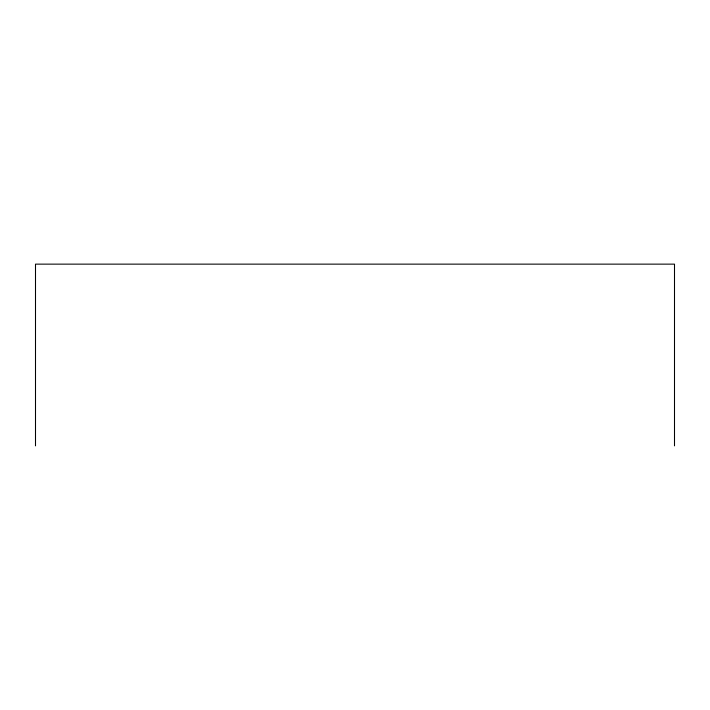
<?xml version="1.0" encoding="UTF-8"?>
<svg xmlns="http://www.w3.org/2000/svg" width="710" height="710" viewBox="0 0 710 710"><rect width="100%" height="100%" fill="white"/><g stroke="black" fill="none" stroke-linecap="round" stroke-linejoin="round"><path stroke-width="1.06" d="M674.5 445.862L674.5 264.138L35.5 264.138L35.5 445.862"/></g></svg>
